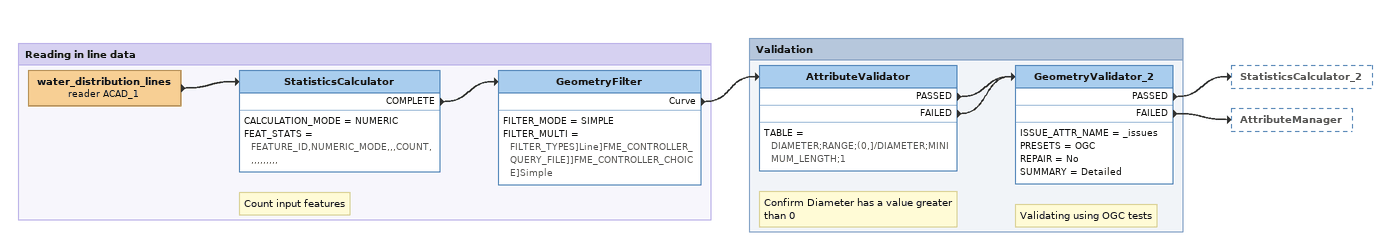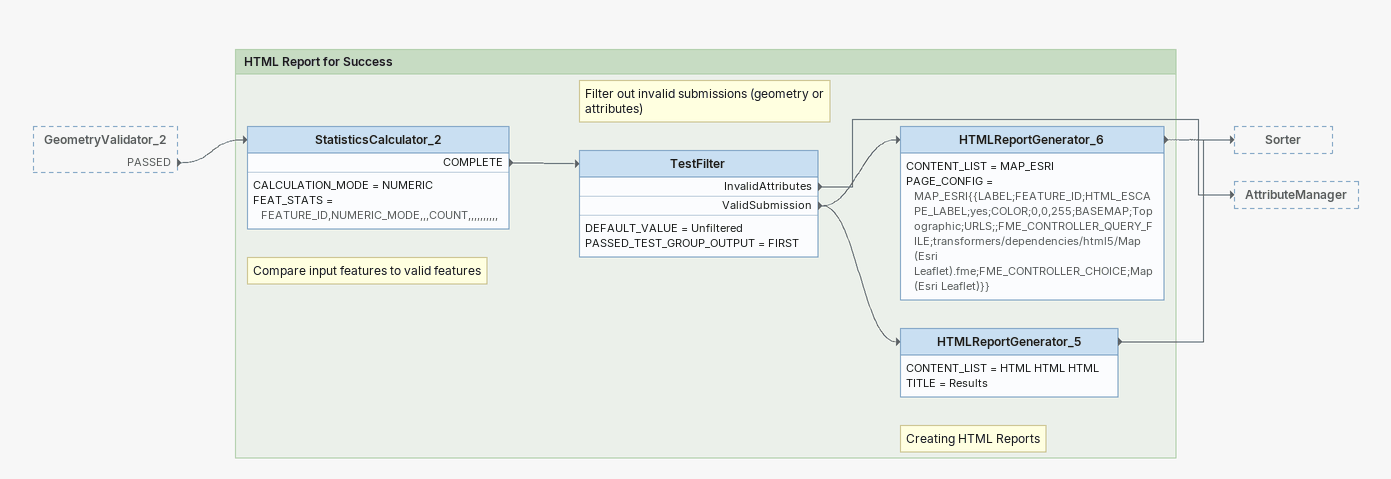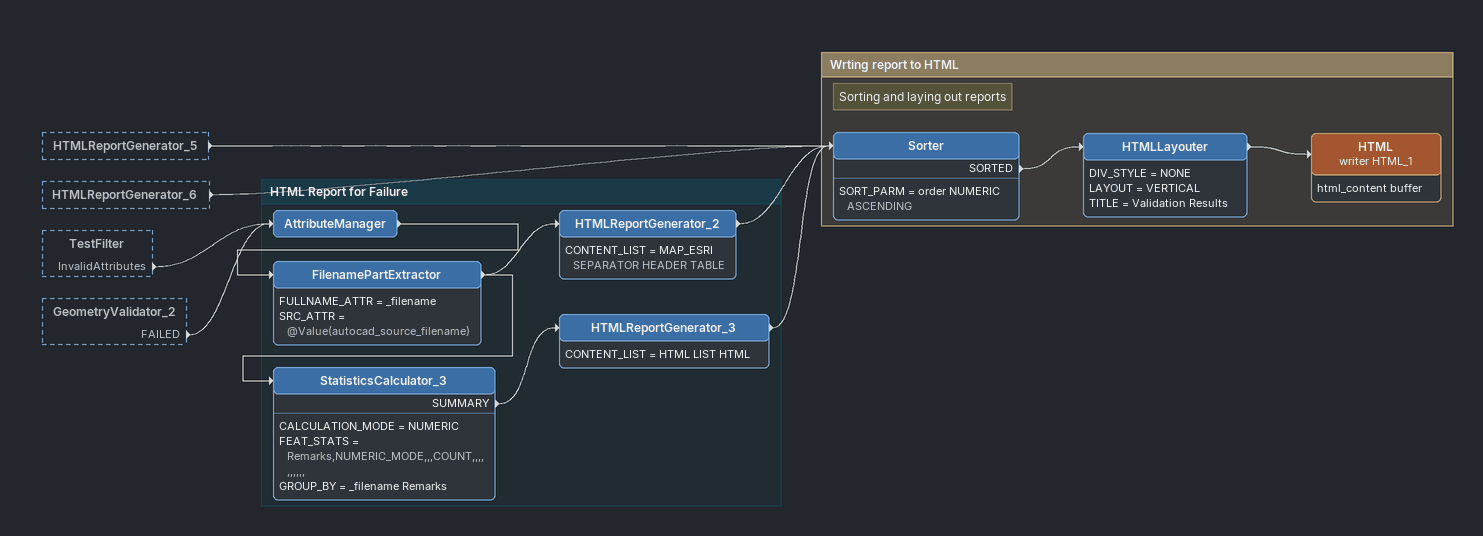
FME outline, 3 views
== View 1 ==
Bookmark: Reading in line data
water_distribution_lines (reader ACAD_1)
    -> StatisticsCalculator
Note: Count input features
StatisticsCalculator
    CALCULATION_MODE = NUMERIC
    FEAT_STATS = FEATURE_ID,NUMERIC_MODE,,,COUNT,,,,,,,,,,
    COMPLETE -> GeometryFilter
GeometryFilter
    FILTER_MODE = SIMPLE
    FILTER_MULTI = FILTER_TYPES]Line]FME_CONTROLLER_QUERY_FILE]]FME_CONTROLLER_CHOICE]Simple
    Curve -> AttributeValidator

Bookmark: Validation
Note: Confirm Diameter has a value greater than 0
AttributeValidator
    TABLE = DIAMETER;RANGE;(0,]/DIAMETER;MINIMUM_LENGTH;1
    PASSED -> GeometryValidator_2
    FAILED -> GeometryValidator_2
Note: Validating using OGC tests
GeometryValidator_2
    ISSUE_ATTR_NAME = _issues
    PRESETS = OGC
    REPAIR = No
    SUMMARY = Detailed
    PASSED -> StatisticsCalculator_2
    FAILED -> AttributeManager

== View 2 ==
GeometryValidator_2 [outside]
    PASSED -> StatisticsCalculator_2

Bookmark: HTML Report for Success
Note: Compare input features to valid features
StatisticsCalculator_2
    CALCULATION_MODE = NUMERIC
    FEAT_STATS = FEATURE_ID,NUMERIC_MODE,,,COUNT,,,,,,,,,,
    COMPLETE -> TestFilter
Note: Filter out invalid submissions (geometry or attributes)
TestFilter
    DEFAULT_VALUE = Unfiltered
    PASSED_TEST_GROUP_OUTPUT = FIRST
    InvalidAttributes -> AttributeManager
    ValidSubmission -> HTMLReportGenerator_5
    ValidSubmission -> HTMLReportGenerator_6
HTMLReportGenerator_6
    CONTENT_LIST = MAP_ESRI
    PAGE_CONFIG = MAP_ESRI{{LABEL;FEATURE_ID;HTML_ESCAPE_LABEL;yes;COLOR;0,0,255;BASEMAP;Topographic;URLS;;FME_CONTROLLER_QUERY_FILE;transformers/dependencies/html5/Map (Esri Leaflet).fme;FME_CONTROLLER_CHOICE;Map (Esri Leaflet)}}
    -> Sorter
Note: Creating HTML Reports
HTMLReportGenerator_5
    CONTENT_LIST = HTML HTML HTML
    TITLE = Results
    -> Sorter

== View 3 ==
HTMLReportGenerator_5 [outside]
    -> Sorter
HTMLReportGenerator_6 [outside]
    -> Sorter
TestFilter [outside]
    InvalidAttributes -> AttributeManager
GeometryValidator_2 [outside]
    FAILED -> AttributeManager

Bookmark: HTML Report for Failure
AttributeManager
    -> FilenamePartExtractor
FilenamePartExtractor
    FULLNAME_ATTR = _filename
    SRC_ATTR = @Value(autocad_source_filename)
    -> HTMLReportGenerator_2
    -> StatisticsCalculator_3
HTMLReportGenerator_2
    CONTENT_LIST = MAP_ESRI SEPARATOR HEADER TABLE
    -> Sorter
StatisticsCalculator_3
    CALCULATION_MODE = NUMERIC
    FEAT_STATS = Remarks,NUMERIC_MODE,,,COUNT,,,,,,,,,,
    GROUP_BY = _filename Remarks
    SUMMARY -> HTMLReportGenerator_3
HTMLReportGenerator_3
    CONTENT_LIST = HTML LIST HTML
    -> Sorter

Bookmark: Wrting report to HTML
Note: Sorting and laying out reports
Sorter
    SORT_PARM = order NUMERIC ASCENDING
    SORTED -> HTMLLayouter
HTMLLayouter
    DIV_STYLE = NONE
    LAYOUT = VERTICAL
    TITLE = Validation Results
    -> HTML (writer HTML_1)
HTML (writer HTML_1)
    attributes: html_content buffer
